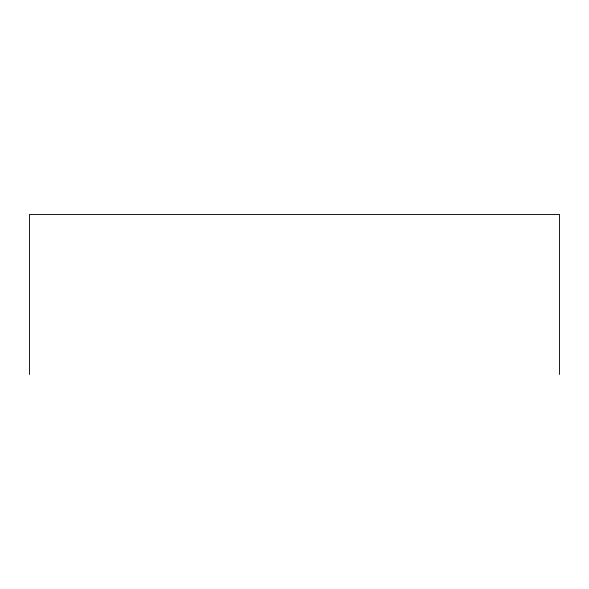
<?xml version="1.0" encoding="UTF-8"?>
<svg xmlns="http://www.w3.org/2000/svg" width="589" height="589" viewBox="0 0 589 589"><rect width="100%" height="100%" fill="white"/><g stroke="black" fill="none" stroke-linecap="round" stroke-linejoin="round"><path stroke-width="0.88" d="M559.55 374.494L559.55 214.506L29.45 214.506L29.45 374.494"/></g></svg>
